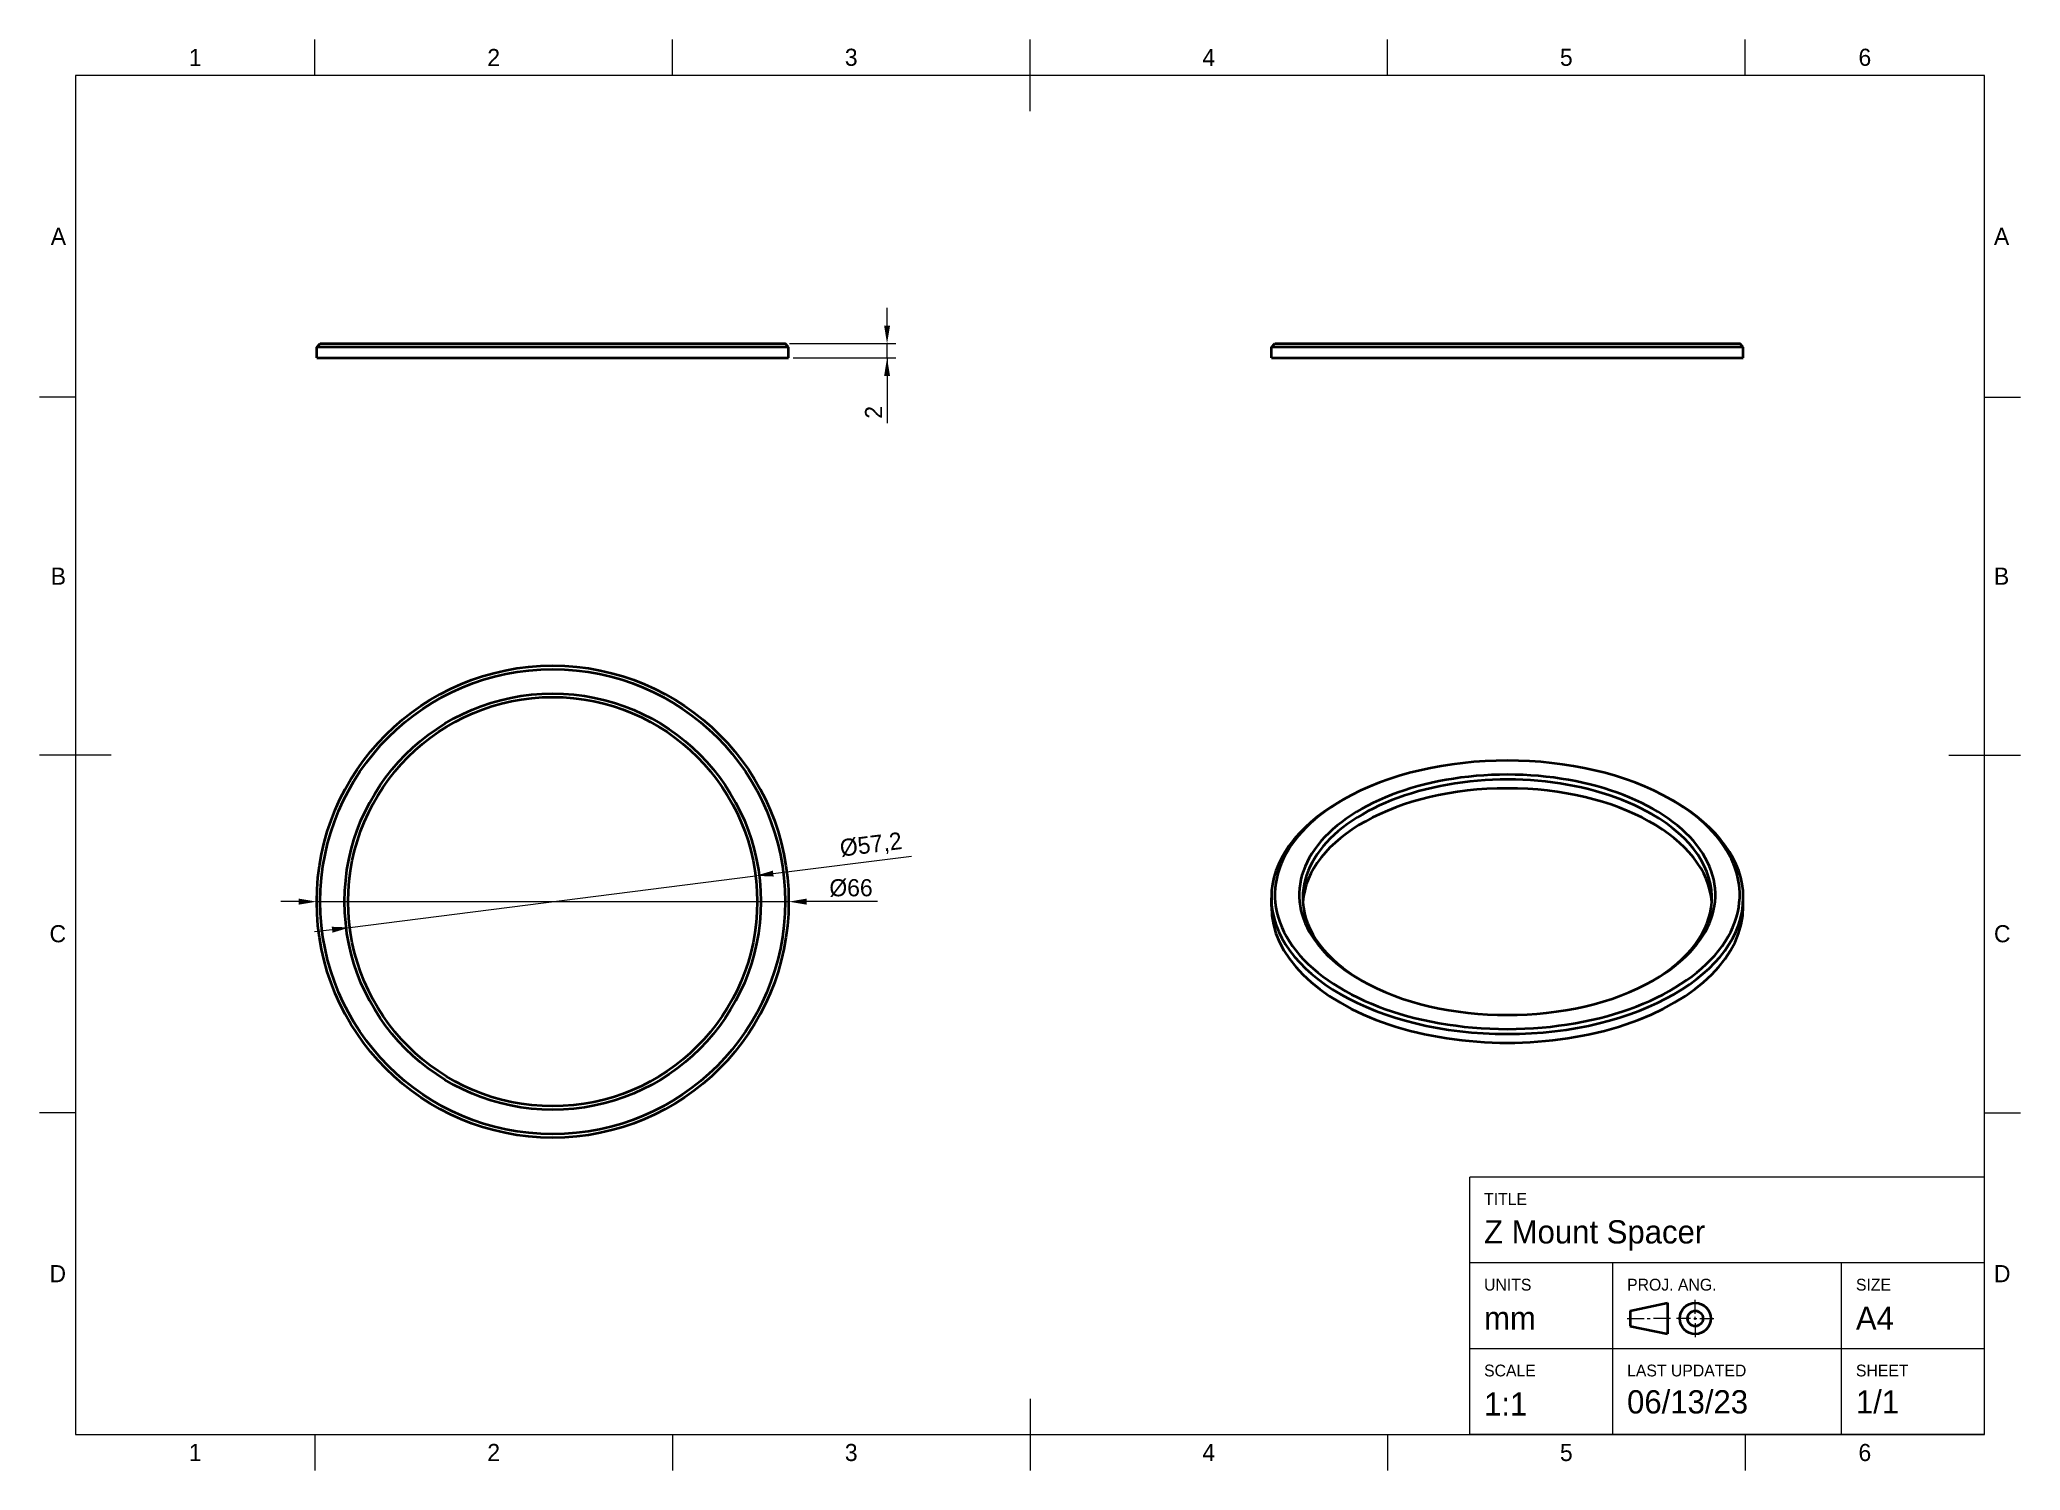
# Model space of a CAD drawing. Header units: millimetres. Extents: x 15 to 292, y 5 to 205.
import ezdxf

# ---------------------------------------------------------------- set-up
doc = ezdxf.new("R2010")
doc.units = ezdxf.units.MM
for name, color, linetype in [('Annotations', 7, 'Continuous'), ('Border', 7, 'Continuous'), ('Geometries', 7, 'Continuous')]:
    doc.layers.add(name, color=color, linetype=linetype)
doc.styles.add('Shapr0', font='txt', dxfattribs={"height": 2.3925})
doc.styles.add('Shapr1', font='txt', dxfattribs={"height": 2.3925})
doc.styles.add('Shapr2', font='txt', dxfattribs={"height": 2.3925})
doc.styles.add('Shapr4', font='txt', dxfattribs={"height": 2.3925})
doc.dimstyles.new('ISO-25', dxfattribs={"dimtxt": 2.5, "dimasz": 2.5, "dimexe": 1.25, "dimexo": 0.625, "dimtad": 1, "dimtxsty": 'Standard', "dimcen": 2.5, "dimadec": 0, "dimazin": 0, "dimtfac": 1, "dimtmove": 0, "dimatfit": 3, "dimfxl": 1, "dimarcsym": 0})

# ---------------------------------------------------------------- blocks, each defined once
blk = doc.blocks.new('*D2')
at = {"layer": 'Annotations', "color": 0, "linetype": 'Continuous', "lineweight": 15}
for p, q in [((117.6, 88.42), (136.93, 90.88)), ((58.38, 80.89), (115.12, 88.11)), ((55.9, 80.58), (53.42, 80.26))]:
    blk.add_line(p, q, dxfattribs=at)
at = {"layer": 'Annotations', "color": 0}
for points in [[(117.55, 88.84), (117.65, 88.01), (115.12, 88.11)], [(55.95, 80.16), (55.85, 80.99), (58.38, 80.89)]]:
    blk.add_solid(points, dxfattribs=at)
at = {"layer": 'Defpoints', "color": 0}
for p in [(115.12, 88.11), (58.38, 80.89)]:
    blk.add_point(p, dxfattribs=at)
at = {"layer": 'Annotations', "color": 0, "lineweight": 15, "insert": (131.28, 92.3), "char_height": 2.3925, "attachment_point": 5, "rotation": 7.2477, "style": 'Shapr4'}
blk.add_mtext('\\A1;%%c57,2', dxfattribs=at)
blk = doc.blocks.new('*D3')
at = {"layer": 'Annotations', "color": 0, "linetype": 'Continuous', "lineweight": 15}
for p, q in [((51.25, 84.5), (48.75, 84.5)), ((53.75, 84.5), (119.75, 84.5)), ((132.19, 84.5), (122.25, 84.5))]:
    blk.add_line(p, q, dxfattribs=at)
at = {"layer": 'Annotations', "color": 0}
for points in [[(51.25, 84.08), (51.25, 84.92), (53.75, 84.5)], [(122.25, 84.92), (122.25, 84.08), (119.75, 84.5)]]:
    blk.add_solid(points, dxfattribs=at)
at = {"layer": 'Defpoints', "color": 0}
for p in [(53.75, 84.5), (119.75, 84.5)]:
    blk.add_point(p, dxfattribs=at)
at = {"layer": 'Annotations', "color": 0, "lineweight": 15, "insert": (128.47, 86.4), "char_height": 2.393, "attachment_point": 5, "style": 'Shapr4'}
blk.add_mtext('\\A1;%%c66', dxfattribs=at)
blk = doc.blocks.new('*D4')
at = {"layer": 'Annotations', "color": 0, "linetype": 'Continuous', "lineweight": 15}
for p, q in [((133.51, 165), (133.51, 167.5)), ((119.88, 162.5), (134.76, 162.5)), ((133.51, 160.5), (133.51, 162.5)), ((120.38, 160.5), (134.76, 160.5)), ((133.51, 160.5), (133.51, 151.4)), ((133.51, 158), (133.51, 155.5))]:
    blk.add_line(p, q, dxfattribs=at)
at = {"layer": 'Annotations', "color": 0}
for points in [[(133.1, 165), (133.93, 165), (133.51, 162.5)], [(133.93, 158), (133.1, 158), (133.51, 160.5)]]:
    blk.add_solid(points, dxfattribs=at)
at = {"layer": 'Defpoints', "color": 0}
for p in [(119.25, 162.5), (133.51, 162.5), (119.75, 160.5)]:
    blk.add_point(p, dxfattribs=at)
at = {"layer": 'Annotations', "color": 0, "lineweight": 15, "insert": (131.62, 152.9), "char_height": 2.393, "attachment_point": 5, "rotation": 90, "style": 'Shapr2'}
blk.add_mtext('\\A1;2', dxfattribs=at)
blk = doc.blocks.new('*U5')
at = {"layer": 'Border', "linetype": 'Continuous', "lineweight": 15}
for p, q in [((287, 46), (215, 46)), ((215, 10), (215, 46)), ((287, 10), (287, 46)), ((287, 34), (215, 34)), ((235, 10), (235, 34)), ((267, 10), (267, 34)), ((246.53, 26.88), (246.53, 28.83)), ((237, 26.23), (239.38, 26.23)), ((239.82, 26.23), (240.25, 26.23)), ((243.07, 26.23), (240.68, 26.23)), ((245.88, 26.23), (243.93, 26.23)), ((246.32, 26.23), (246.75, 26.23)), ((246.53, 26.02), (246.53, 26.45)), ((246.53, 25.58), (246.53, 23.63)), ((247.18, 26.23), (249.13, 26.23)), ((287, 22), (215, 22)), ((287, 10), (215, 10))]:
    blk.add_line(p, q, dxfattribs=at)
at = {"layer": 'Border', "linetype": 'Continuous', "lineweight": 40}
for p, q in [((237.43, 27.32), (242.63, 28.4)), ((242.63, 28.4), (242.63, 24.07)), ((237.43, 27.32), (237.43, 25.15)), ((237.43, 25.15), (242.63, 24.07))]:
    blk.add_line(p, q, dxfattribs=at)
for radius in [2.17, 1.08]:
    blk.add_circle((246.53, 26.23), radius, dxfattribs=at)

msp = doc.modelspace()

# ---------------------------------------------------------------- linework, layer by layer
at = {"layer": 'Border', "linetype": 'Continuous', "lineweight": 15}
for p, q in [((53.5, 200), (53.5, 205)), ((103.5, 200), (103.5, 205)), ((153.5, 195), (153.5, 205)), ((203.5, 200), (203.5, 205)), ((253.5, 200), (253.5, 205)), ((287, 200), (20, 200)), ((20, 200), (20, 10)), ((287, 10), (287, 200)), ((20, 155), (15, 155)), ((287, 155), (292, 155)), ((25, 105), (15, 105)), ((282, 105), (292, 105)), ((20, 55), (15, 55)), ((287, 55), (292, 55)), ((153.5, 15), (153.5, 5)), ((20, 10), (287, 10)), ((53.5, 10), (53.5, 5)), ((103.5, 10), (103.5, 5)), ((203.5, 10), (203.5, 5)), ((253.5, 10), (253.5, 5))]:
    msp.add_line(p, q, dxfattribs=at)
at = {"layer": 'Geometries', "linetype": 'Continuous', "lineweight": 40}
for p, q in [((53.75, 162), (54.25, 162.5)), ((53.75, 160.5), (53.75, 162)), ((119.75, 162), (53.75, 162)), ((54.25, 162.5), (119.25, 162.5)), ((119.75, 162), (119.25, 162.5)), ((119.75, 160.5), (119.75, 162)), ((187.25, 162), (187.75, 162.5)), ((187.25, 160.5), (187.25, 162)), ((253.25, 162), (187.25, 162)), ((187.75, 162.5), (252.75, 162.5)), ((253.25, 162), (252.75, 162.5)), ((253.25, 160.5), (253.25, 162)), ((53.75, 160.5), (119.75, 160.5)), ((187.25, 160.5), (253.25, 160.5)), ((196.915, 98.525), (197.269, 98.729)), ((243.585, 98.525), (243.231, 98.729)), ((187.25, 83.828), (187.25, 85.053)), ((253.25, 83.828), (253.25, 85.053))]:
    msp.add_line(p, q, dxfattribs=at)
for radius in [33, 32.5, 29.1, 28.6]:
    msp.add_circle((86.75, 84.5), radius, dxfattribs=at)
for centre, major_axis, start_param, end_param in [((220.25, 85.461), (-32.5, 0), 3.9269908, 5.4977871), ((220.25, 85.053), (-28.6, 0), 3.9269908, 6.3202798), ((220.25, 85.461), (29.1, 0), 5.4891587, 10.2188045), ((220.25, 83.828), (-28.6, 0), 3.1786872, 6.2460908), ((220.25, 85.461), (-32.5, 0), 5.4977871, 10.2101761), ((220.25, 85.053), (33, 0), 2.3561945, 3.1415927), ((220.25, 85.053), (33, 0), 0, 0.7853982), ((220.25, 85.053), (-28.6, 0), 3.1044981, 3.9269908), ((220.25, 85.053), (33, 0), 3.1415927, 6.2831853), ((220.25, 83.828), (-33, 0), 0, 3.1415927), ((220.25, 85.053), (-28.6, 0), 0.0370945, 0.7766947), ((220.25, 85.053), (-28.6, 0), 2.364898, 3.1044981), ((220.25, 85.461), (29.1, 0), 3.9356192, 5.4891587)]:
    msp.add_ellipse(centre, major_axis=major_axis, ratio=0.5773503, start_param=start_param, end_param=end_param, dxfattribs=at)

# ---------------------------------------------------------------- block references
msp.add_blockref('*U5', (0, 0))

# ---------------------------------------------------------------- texts
at = {"layer": 'Border', "linetype": 'Continuous', "lineweight": 15, "char_height": 2.393, "width": 2.3925, "style": 'Shapr0'}
for s, insert, attachment_point in [('1', (36.75, 201.304), 8), ('2', (78.5, 201.304), 8), ('3', (128.5, 201.304), 8), ('4', (178.5, 201.304), 8), ('5', (228.5, 201.304), 8), ('6', (270.25, 201.304), 8), ('A', (18.696, 177.5), 6), ('A', (288.304, 177.5), 4), ('B', (18.696, 130), 6), ('B', (288.304, 130), 4), ('C', (18.696, 80), 6), ('C', (288.304, 80), 4), ('D', (18.696, 32.5), 6), ('D', (288.304, 32.5), 4), ('1', (36.75, 8.696), 2), ('2', (78.5, 8.696), 2), ('3', (128.5, 8.696), 2), ('4', (178.5, 8.696), 2), ('5', (228.5, 8.696), 2), ('6', (270.25, 8.696), 2)]:
    msp.add_mtext(s, dxfattribs=dict(at, insert=insert, attachment_point=attachment_point))
at = {"layer": 'Border', "linetype": 'Continuous', "lineweight": 15, "attachment_point": 1, "style": 'Shapr1'}
for s, insert, char_height in [('TITLE', (217, 43.75), 1.65), ('Z Mount Spacer', (217, 39.965), 3.25), ('UNITS', (217, 31.783), 1.65), ('PROJ. ANG.', (237, 31.783), 1.65), ('SIZE', (269, 31.783), 1.65), ('A4', (269, 27.9), 3.25), ('mm', (217, 27.9), 3.25), ('SCALE', (217, 19.783), 1.65), ('LAST UPDATED', (237, 19.783), 1.65), ('SHEET', (269, 19.783), 1.65), ('1:1', (217, 15.9), 3.25), ('06/13/23', (237, 16.204), 3.25), ('1/1', (269, 16.204), 3.25)]:
    msp.add_mtext(s, dxfattribs=dict(at, insert=insert, char_height=char_height))

# ---------------------------------------------------------------- dimensions: what is measured, and where the dimension line sits
at = {"layer": 'Annotations', "linetype": 'Continuous', "lineweight": 15}
dim = msp.add_linear_dim(base=(133.514, 162.5), p1=(119.75, 160.5), p2=(119.25, 162.5), angle=90, dimstyle='ISO-25', override={"dimscale": 1, "dimgap": 0.7, "dimdec": 2, "dimlfac": 1, "dimrnd": 0.01, "dimzin": 8, "dimdsep": 44, "dimtxsty": 'Shapr2', "dimse1": 0, "dimse2": 0, "dimadec": 2, "dimtol": 0, "dimlim": 0, "dimtp": 0, "dimtm": 0, "dimtfac": 0.6, "dimtdec": 8, "dimfrac": 2, "dimtolj": 1, "dimlwd": 15, "dimlwe": 15}, dxfattribs=at)
dim.commit()
dim.dimension.update_dxf_attribs({"geometry": '*D4', "text_midpoint": (133.514, 152.896), "dimtype": 160})
dim = msp.add_diameter_dim_2p(p1=(58.379, 80.892), p2=(115.121, 88.108), dimstyle='ISO-25', override={"dimscale": 1, "dimgap": 0.7, "dimdec": 2, "dimlfac": 1, "dimrnd": 0.01, "dimzin": 8, "dimdsep": 44, "dimtxsty": 'Shapr4', "dimcen": 2.5, "dimadec": 2, "dimtol": 0, "dimlim": 0, "dimtp": 0, "dimtm": 0, "dimtfac": 0.6, "dimtdec": 8, "dimtofl": 1, "dimfrac": 2, "dimtolj": 1, "dimlwd": 15, "dimlwe": 15}, dxfattribs=at)
dim.commit()
dim.dimension.update_dxf_attribs({"geometry": '*D2', "text_midpoint": (131.548, 90.197), "dimtype": 163})
dim = msp.add_diameter_dim_2p(p1=(53.75, 84.5), p2=(119.75, 84.5), dimstyle='ISO-25', override={"dimscale": 1, "dimgap": 0.7, "dimdec": 2, "dimlfac": 1, "dimrnd": 0.01, "dimzin": 8, "dimdsep": 44, "dimtxsty": 'Shapr4', "dimcen": 2.5, "dimadec": 2, "dimtol": 0, "dimlim": 0, "dimtp": 0, "dimtm": 0, "dimtfac": 0.6, "dimtdec": 8, "dimtofl": 1, "dimfrac": 2, "dimtolj": 1, "dimlwd": 15, "dimlwe": 15}, dxfattribs=at)
dim.commit()
dim.dimension.update_dxf_attribs({"geometry": '*D3', "text_midpoint": (128.469, 86.396)})

doc.saveas('drawing.dxf')
